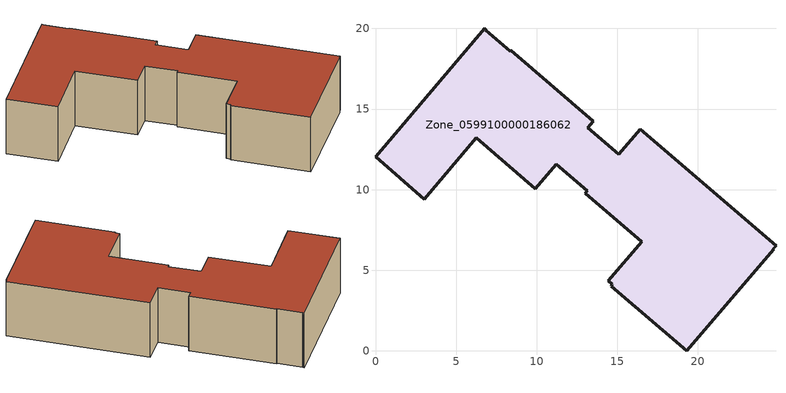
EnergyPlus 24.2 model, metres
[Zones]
Zone_0599100000186062
 floor ground (C_G): 13.13,9.94 11.21,11.59 9.9,10.06 6.24,13.21 3.02,9.42 0,12.04 6.78,20.02 6.88,19.93 6.84,19.89 8.34,18.58 8.39,18.63 13.51,14.23 13.18,13.84 15.09,12.2 16.43,13.76 24.84,6.53 24.67,6.34 24.71,6.3 19.29,0 14.62,4.02 14.68,4.12 14.42,4.35 16.5,6.77 13,9.79 z0
 wall outside (C_F): 11.21,11.59 13.13,9.94 13,9.79 16.5,6.77 14.42,4.35 14.68,4.12 14.62,4.02 19.29,0 24.71,6.3 24.67,6.34 24.84,6.53 16.43,13.76 15.09,12.2 13.18,13.84 13.51,14.23 8.39,18.63 8.34,18.58 6.84,19.89 6.88,19.93 6.78,20.02 0,12.04 3.02,9.42 6.24,13.21 9.9,10.06 11.21,11.59 z0:4.83
 roof outside (C_R): 6.84,19.89 6.88,19.93 6.78,20.02 0,12.04 3.02,9.42 6.24,13.21 9.9,10.06 11.21,11.59 13.13,9.94 13,9.79 16.5,6.77 14.42,4.35 14.68,4.12 14.62,4.02 19.29,0 24.71,6.3 24.67,6.34 24.84,6.53 16.43,13.76 15.09,12.2 13.18,13.84 13.51,14.23 8.39,18.63 8.34,18.58 z4.83
[BUILDING]
Pand.0599100000186062: North Axis=0; Terrain=City; Loads Convergence Tolerance Value=0.04; Temperature Convergence Tolerance Value=0.4; Solar Distribution=FullExterior; Maximum Number of Warmup Days=25; Minimum Number of Warmup Days=1
[Site:Location]
Rotterdam.The.Hague.AP_ZH_NLD Design_Conditions: Latitude=51.96; Longitude=4.45; Time Zone=1; Elevation=-4.5
[SITE:GROUNDTEMPERATURE:BUILDINGSURFACE]
18, 18, 18, 18, 18, 18, 18, 18, 18, 18, 18, 18
[MATERIAL] Thermal Absorptance=0.9; Solar Absorptance=0.7; Visible Absorptance=0.7
Name | Roughness | Thickness | Conductivity | Density | Specific Heat
G.D.1992-2005 | MediumSmooth | 0.15 | 0.06 | 540 | 1210
F.D.1992-2005 | Rough | 0.3 | 0.12 | 1920 | 840
R.D.1992-2005 | MediumRough | 0.2 | 0.08 | 1500 | 1000
[CONSTRUCTION]
C_G: G.D.1992-2005
C_F: F.D.1992-2005
C_R: R.D.1992-2005
[ZONE]
Zone_0599100000186062: Type=1; Multiplier=1; Ceiling Height=Autocalculate; Volume=Autocalculate; Floor Area=autocalculate; Part of Total Floor Area=Yes
[ZONEINFILTRATION:DESIGNFLOWRATE]
Infil_Zone_0599100000186062: Zone or ZoneList or Space or SpaceList=Zone_0599100000186062; Schedule=AlwaysOn; Design Flow Rate Calculation Method=Flow/Area; Flow Rate per Floor Area=0.0021; Constant Term Coefficient=1; Temperature Term Coefficient=0; Velocity Term Coefficient=0; Velocity Squared Term Coefficient=0
[HVACTEMPLATE:ZONE:IDEALLOADSAIRSYSTEM]
Zone_0599100000186062: Maximum Heating Supply Air Temperature=50; Minimum Cooling Supply Air Temperature=13; Maximum Heating Supply Air Humidity Ratio=0.0156; Minimum Cooling Supply Air Humidity Ratio=0.0077; Heating Limit=NoLimit; Cooling Limit=NoLimit; Dehumidification Control Type=ConstantSensibleHeatRatio; Cooling Sensible Heat Ratio=0.7; Dehumidification Setpoint=60; Humidification Control Type=None; Humidification Setpoint=30; Outdoor Air Method=None; Outdoor Air Flow Rate per Person=0.00944; Outdoor Air Flow Rate per Zone Floor Area=0; Outdoor Air Flow Rate per Zone=0; Demand Controlled Ventilation Type=None; Outdoor Air Economizer Type=NoEconomizer; Heat Recovery Type=None; Sensible Heat Recovery Effectiveness=0.7; Latent Heat Recovery Effectiveness=0.65
[ZONECONTROL:THERMOSTAT]
ThermostatControl_Zone_0599100000186062: Zone or ZoneList=Zone_0599100000186062; Control Type Schedule=DualSetpointControlType; Control 1=Thermostat_Zone_0599100000186062; Temperature Difference Between Cutout And Setpoint=0
[THERMOSTATSETPOINT:DUALSETPOINT]
Thermostat_Zone_0599100000186062: Heating Setpoint Temperature Schedule=HeatingSetpoint_Zone_0599100000186062; Cooling Setpoint Temperature Schedule=CoolingSetpoint_Zone_0599100000186062
[SCHEDULE:COMPACT]
HeatingSetpoint_Zone_0599100000186062: Through: 12/31, For: AllDays, Until: 24:00, 21
CoolingSetpoint_Zone_0599100000186062: Through: 12/31, For: AllDays, Until: 24:00, 24
DualSetpointControlType: Through: 12/31, For: AllDays, Until: 24:00, 4
AlwaysOn: Through: 12/31, For: AllDays, Until: 24:00, 1
